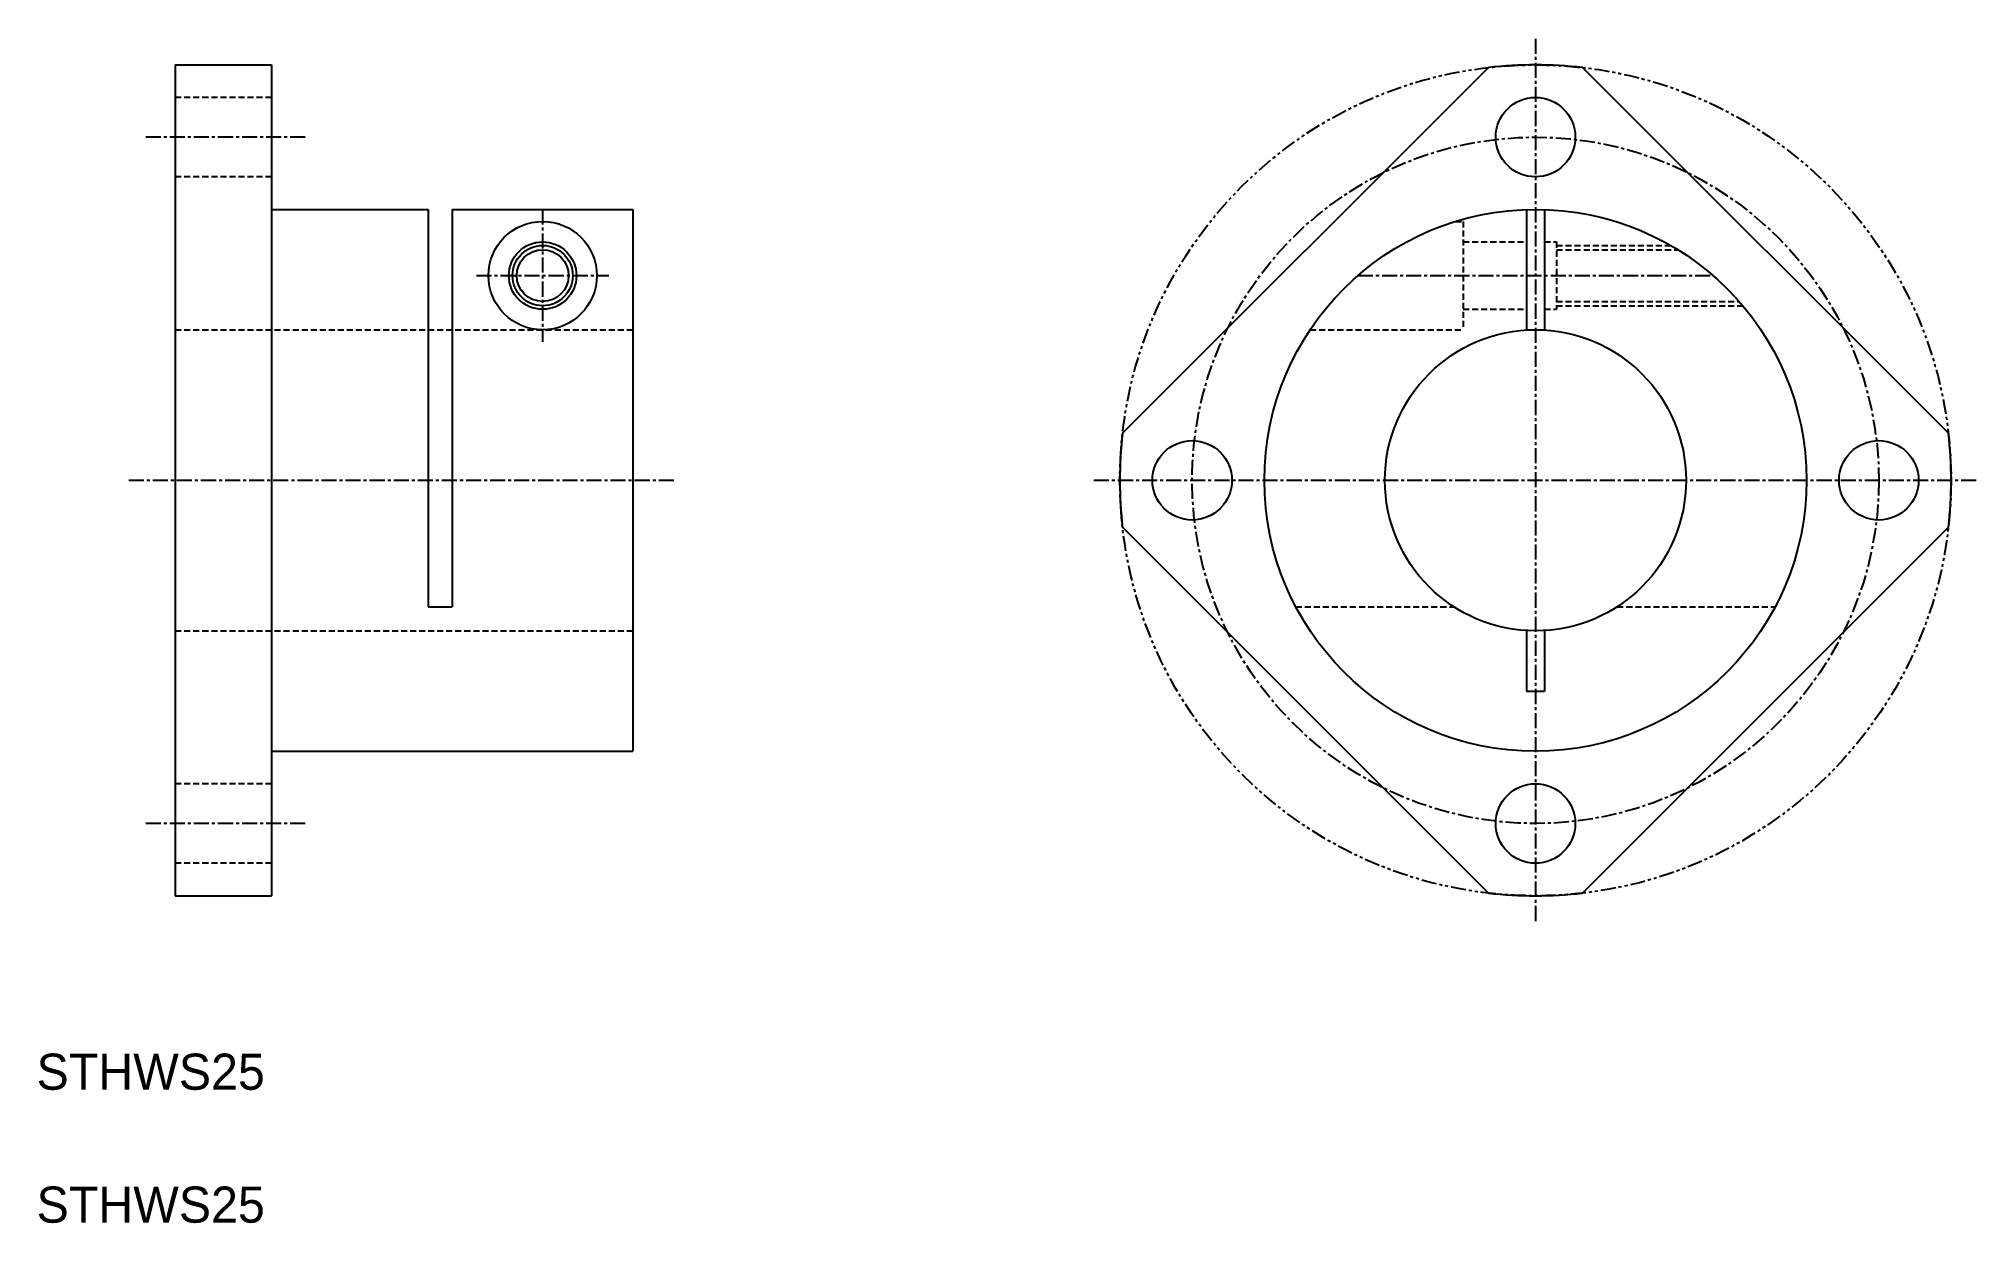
# Model space of a CAD drawing. Extents: x -30 to 131, y -114 to -15.
import ezdxf

# ---------------------------------------------------------------- set-up
doc = ezdxf.new("R2010")
doc.units = 0
for name, pattern in [('CENTER', [2, 1.25, -0.25, 0.25, -0.25]), ('DASHED', [0.75, 0.5, -0.25]), ('PHANTOM', [2.5, 1.25, -0.25, 0.25, -0.25, 0.25, -0.25])]:
    doc.linetypes.add(name, pattern=pattern)
doc.layers.get('0').update_dxf_attribs({"linetype": 'CONTINUOUS'})
doc.layers.add('CENTER', color=1, linetype='CENTER')

msp = doc.modelspace()

# ---------------------------------------------------------------- linework, layer by layer
for p, q in [((-18.19, -17.51), (-18.19, -86.51)), ((-18.19, -17.51), (-10.19, -17.51)), ((-10.19, -17.51), (-10.19, -86.51)), ((60.46, -48.1), (90.83, -17.73)), ((129.01, -48.1), (98.64, -17.73)), ((-10.19, -29.51), (2.81, -29.51)), ((2.81, -29.51), (2.81, -62.51)), ((4.81, -29.51), (4.81, -62.51)), ((4.81, -29.51), (19.81, -29.51)), ((19.81, -29.51), (19.81, -74.51)), ((93.98, -29.53), (93.98, -39.55)), ((95.48, -29.53), (95.48, -39.55)), ((90.83, -86.29), (60.46, -55.91)), ((98.64, -86.29), (129.01, -55.91)), ((2.81, -62.51), (4.81, -62.51)), ((93.98, -64.47), (93.98, -69.51)), ((95.48, -64.47), (95.48, -69.51)), ((93.98, -69.51), (95.48, -69.51)), ((-10.19, -74.51), (19.81, -74.51)), ((-18.19, -86.51), (-10.19, -86.51)), ((-14.19, -86.51), (-10.19, -86.51))]:
    msp.add_line(p, q)
at = {"color": 3, "linetype": 'DASHED'}
for p, q in [((-10.19, -20.21), (-18.19, -20.21)), ((-10.19, -26.81), (-18.19, -26.81)), ((88.1, -30.51), (88.73, -30.51)), ((88.73, -30.51), (88.73, -39.51)), ((88.73, -32.21), (93.98, -32.21)), ((95.48, -32.21), (96.48, -32.21)), ((96.48, -32.21), (96.48, -37.81)), ((96.48, -32.51), (105.96, -32.51)), ((96.48, -32.86), (106.55, -32.86)), ((88.73, -37.81), (93.98, -37.81)), ((95.48, -37.81), (96.48, -37.81)), ((96.48, -37.16), (111.64, -37.16)), ((96.48, -37.51), (111.94, -37.51)), ((-18.19, -39.51), (19.81, -39.51)), ((76.03, -39.51), (88.73, -39.51)), ((74.83, -62.51), (87.95, -62.51)), ((101.52, -62.51), (114.63, -62.51)), ((-18.19, -64.51), (19.81, -64.51)), ((-10.19, -77.21), (-18.19, -77.21)), ((-10.19, -83.81), (-18.19, -83.81))]:
    msp.add_line(p, q, dxfattribs=at)
at = {"color": 3, "linetype": 'PHANTOM'}
msp.add_circle((94.73, -52.01), 34.5, dxfattribs=at)
for centre, radius in [((94.73, -23.51), 3.3), ((12.31, -35.01), 4.5), ((94.73, -52.01), 22.5), ((12.31, -35.01), 2.8), ((12.31, -35.01), 2.15), ((94.73, -52.01), 12.5), ((66.23, -52.01), 3.3), ((123.23, -52.01), 3.3), ((94.73, -80.51), 3.3)]:
    msp.add_circle(centre, radius)
at = {"color": 3, "linetype": 'CONTINUOUS'}
msp.add_circle((12.31, -35.01), 2.5, dxfattribs=at)
for start, end in [(83.5, 96.5), (173.5, 186.5), (353.5, 6.5), (263.5, 276.5)]:
    msp.add_arc((94.73, -52.01), 34.5, start, end)
at = {"layer": 'CENTER'}
for p, q in [((94.73, -15.34), (94.73, -88.67)), ((-7.39, -23.51), (-20.66, -23.51)), ((12.31, -29.51), (12.31, -40.51)), ((6.81, -35.01), (17.81, -35.01)), ((79.99, -35.01), (109.47, -35.01)), ((-22.05, -52.01), (23.35, -52.01)), ((58.07, -52.01), (131.4, -52.01)), ((-7.39, -80.51), (-20.66, -80.51)), ((94.73, -87.36), (94.73, -88.67))]:
    msp.add_line(p, q, dxfattribs=at)
msp.add_circle((94.73, -52.01), 28.5, dxfattribs=at)

# ---------------------------------------------------------------- texts
at = {"color": 7, "linetype": 'CONTINUOUS'}
for p in [(-29.7, -102.62), (-29.7, -113.66)]:
    msp.add_text('STHWS25', height=3, dxfattribs=at).set_placement(p)

doc.saveas('drawing.dxf')
